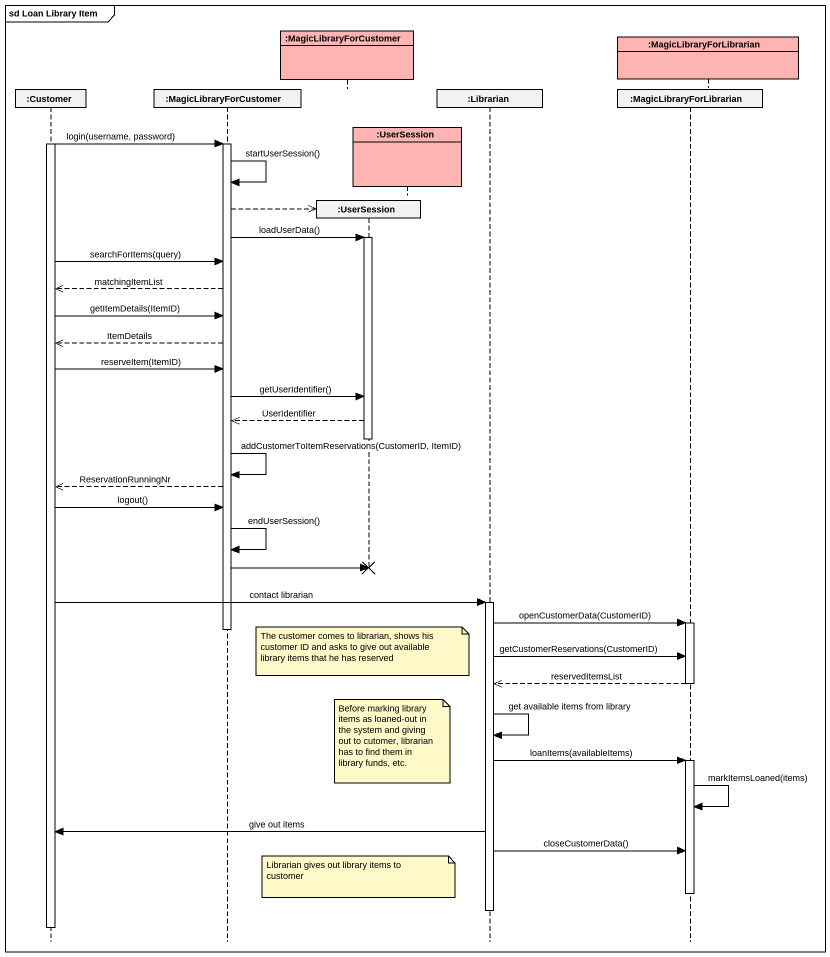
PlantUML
@startuml
mainframe sd Loan Library Item
hide footbox
participant ":Customer" as Customer
participant ":MagicLibraryForCustomer" as MagicLibraryForCustomer
participant ":MagicLibraryForCustomer" as MagicLibraryForCustomer_2 #FFB4B4
participant ":UserSession" as UserSession
participant ":UserSession" as UserSession_2 #FFB4B4
participant ":Librarian" as Librarian
participant ":MagicLibraryForLibrarian" as MagicLibraryForLibrarian
participant ":MagicLibraryForLibrarian" as MagicLibraryForLibrarian_2 #FFB4B4

activate Customer
Customer -> MagicLibraryForCustomer : login(username, password)
activate MagicLibraryForCustomer
MagicLibraryForCustomer -> MagicLibraryForCustomer : startUserSession()
MagicLibraryForCustomer -->> UserSession **
MagicLibraryForCustomer -> UserSession : loadUserData()
activate UserSession
Customer -> MagicLibraryForCustomer : searchForItems(query)
MagicLibraryForCustomer -->> Customer : matchingItemList
Customer -> MagicLibraryForCustomer : getItemDetails(ItemID)
MagicLibraryForCustomer -->> Customer : ItemDetails
Customer -> MagicLibraryForCustomer : reserveItem(ItemID)
MagicLibraryForCustomer -> UserSession : getUserIdentifier()
UserSession -->> MagicLibraryForCustomer : UserIdentifier
deactivate UserSession
MagicLibraryForCustomer -> MagicLibraryForCustomer : addCustomerToItemReservations(CustomerID, ItemID)
MagicLibraryForCustomer -->> Customer : ReservationRunningNr
Customer -> MagicLibraryForCustomer : logout()
MagicLibraryForCustomer -> MagicLibraryForCustomer : endUserSession()
MagicLibraryForCustomer -> UserSession !!
Customer -> Librarian : contact librarian
activate Librarian
Librarian -> MagicLibraryForLibrarian : openCustomerData(CustomerID)
activate MagicLibraryForLibrarian
deactivate MagicLibraryForCustomer
note over UserSession : The customer comes to librarian, shows his customer ID and asks to give out available library items that he has reserved
Librarian -> MagicLibraryForLibrarian : getCustomerReservations(CustomerID)
MagicLibraryForLibrarian -->> Librarian : reservedItemsList
deactivate MagicLibraryForLibrarian
Librarian -> Librarian : get available items from library
note over UserSession_2 : Before marking library items as loaned-out in the system and giving out to cutomer, librarian has to find them in library funds, etc.
Librarian -> MagicLibraryForLibrarian : loanItems(availableItems)
activate MagicLibraryForLibrarian
MagicLibraryForLibrarian -> MagicLibraryForLibrarian : markItemsLoaned(items)
Librarian -> Customer : give out items
Librarian -> MagicLibraryForLibrarian : closeCustomerData()
note over UserSession : Librarian gives out library items to customer
deactivate MagicLibraryForLibrarian
deactivate Librarian
deactivate Customer
@enduml
